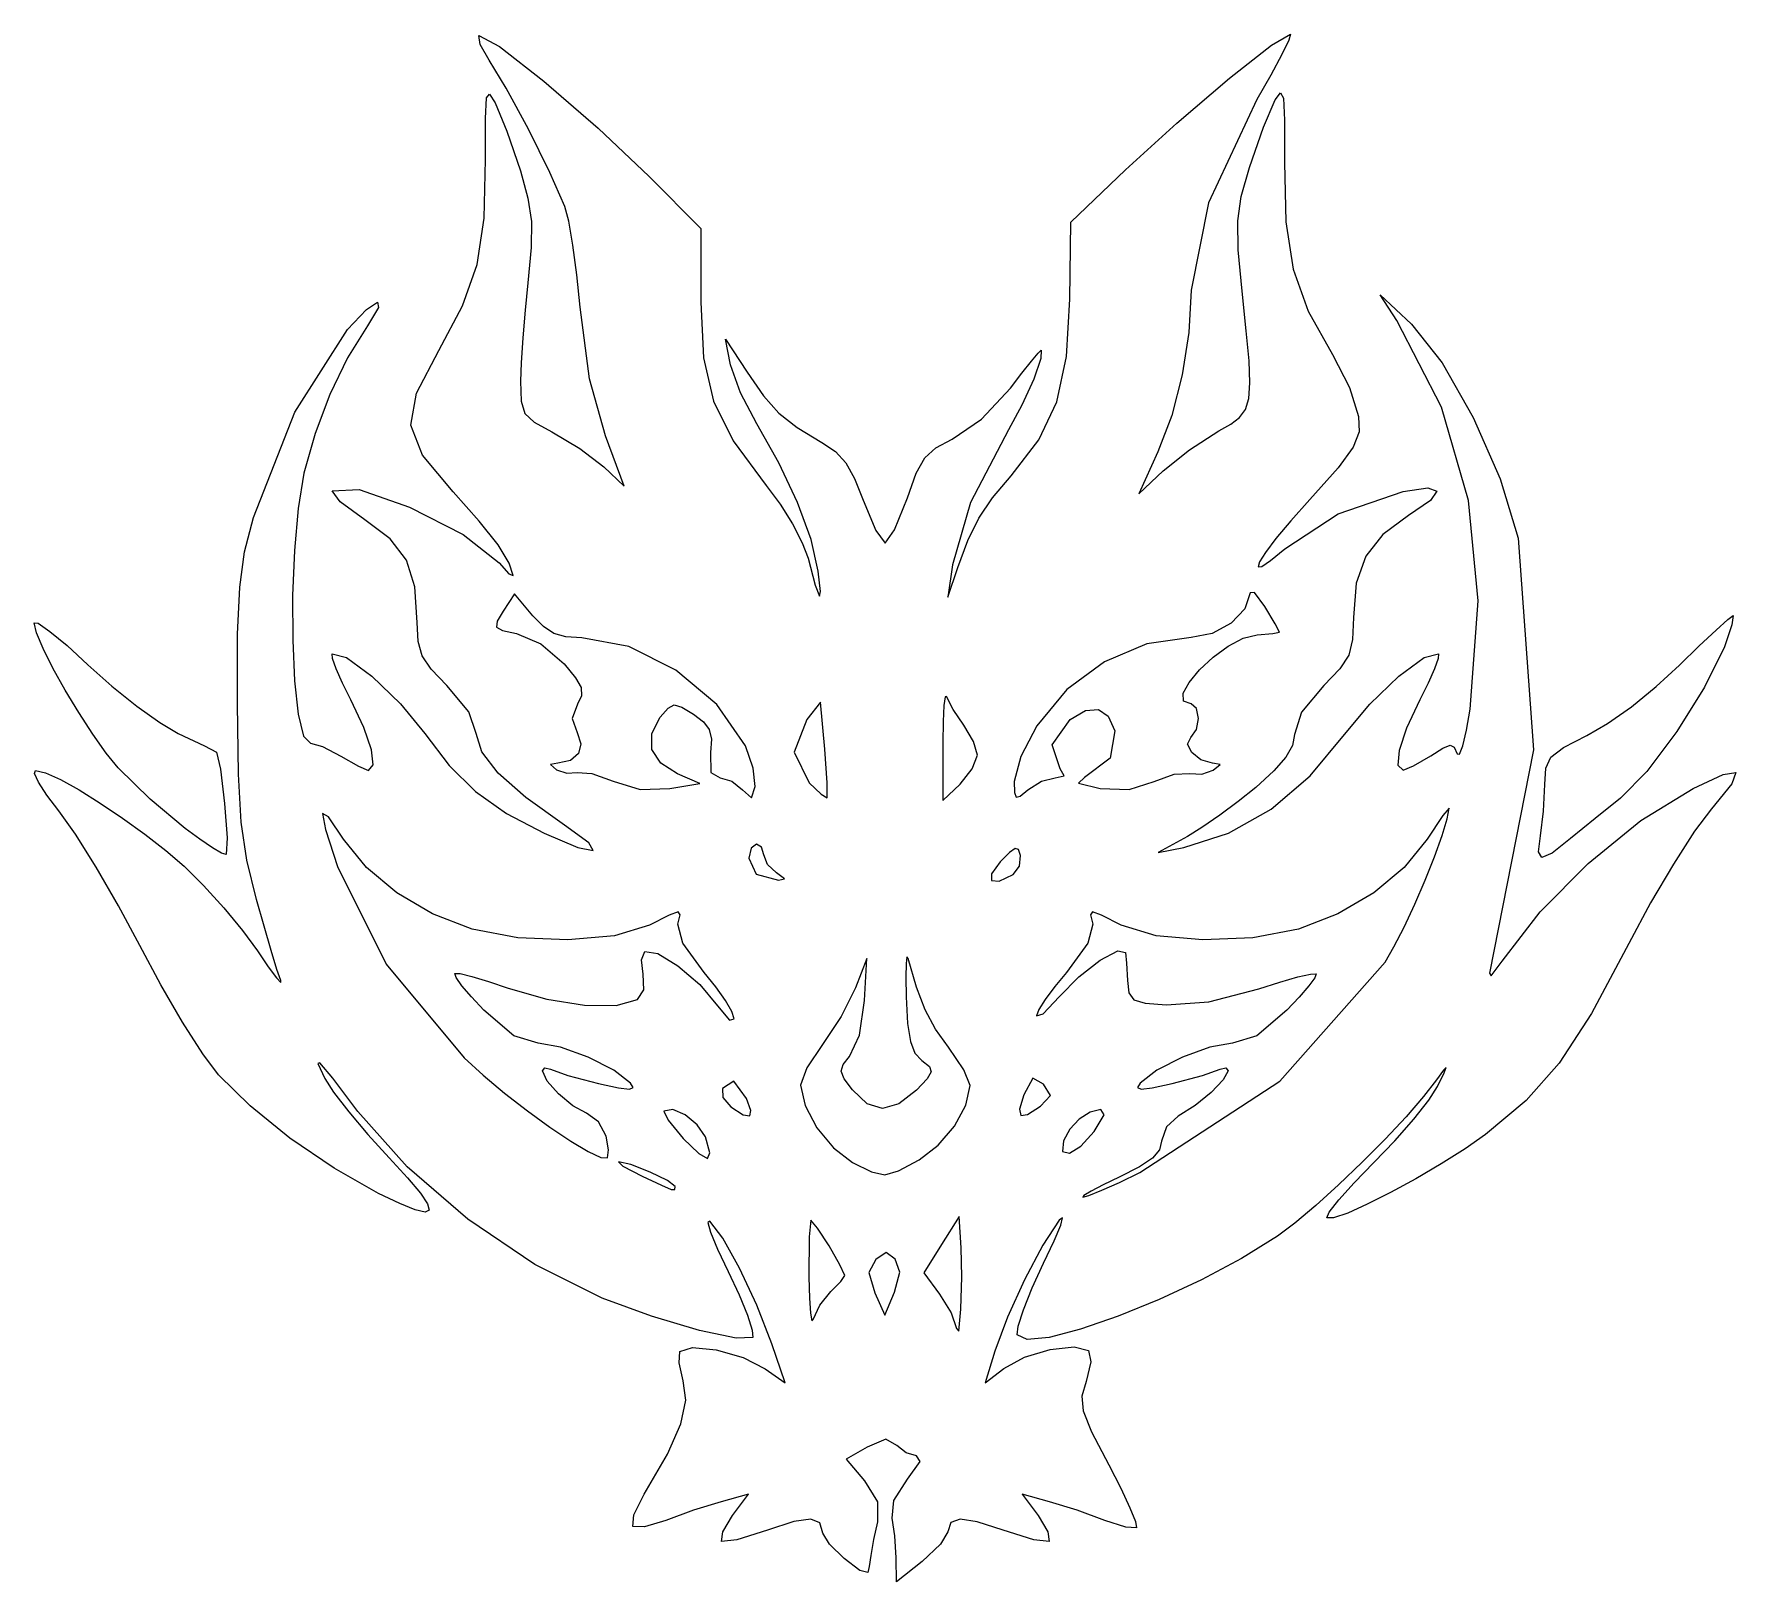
# Model space of a CAD drawing. Extents: x 0.3 to 58.9, y 0 to 53.3.
import ezdxf

# ---------------------------------------------------------------- set-up
doc = ezdxf.new("R2010")
doc.units = 0
doc.layers.get('0').update_dxf_attribs({"linetype": 'CONTINUOUS'})

msp = doc.modelspace()

# ---------------------------------------------------------------- linework, layer by layer
at = {"color": 0}
for p, q in [((15.627, 52.947), (15.5787, 53.2557)), ((15.5787, 53.2557), (16.2939, 52.8754)), ((15.9439, 52.4013), (15.627, 52.947)), ((16.2939, 52.8754), (17.8235, 51.6805)), ((41.45, 51.7881), (42.8971, 52.9276)), ((42.8971, 52.9276), (43.5515, 53.3065)), ((43.4922, 53.0973), (43.2537, 52.6023)), ((43.5515, 53.3065), (43.4922, 53.0973)), ((16.5255, 51.4435), (15.9439, 52.4013)), ((43.2537, 52.6023), (42.8763, 51.8943)), ((17.8235, 51.6805), (19.699, 50.0599)), ((39.6325, 50.2391), (41.45, 51.7881)), ((42.8763, 51.8943), (42.3954, 51.0494)), ((15.8089, 50.4017), (15.8474, 51.1059)), ((15.8474, 51.1059), (15.9522, 51.2382)), ((15.9522, 51.2382), (16.1465, 50.9351)), ((17.2889, 50.0257), (16.5255, 51.4435)), ((42.3954, 51.0494), (40.724, 47.4871)), ((42.6226, 50.1001), (43.028, 51.0399)), ((43.028, 51.0399), (43.2125, 51.2865)), ((43.2125, 51.2865), (43.313, 51.1006)), ((43.313, 51.1006), (43.3504, 50.3439)), ((16.1465, 50.9351), (16.5475, 49.9636)), ((15.813, 48.9892), (15.8089, 50.4017)), ((16.5475, 49.9636), (17.0146, 48.5909)), ((18.0303, 48.5373), (17.2889, 50.0257)), ((19.699, 50.0599), (21.4561, 48.3969)), ((37.87, 48.6269), (39.6325, 50.2391)), ((42.1432, 48.708), (42.6226, 50.1001)), ((43.3504, 50.3439), (43.3433, 48.8805)), ((15.762, 46.9593), (15.813, 48.9892)), ((41.8592, 47.709), (42.1432, 48.708)), ((43.3433, 48.8805), (43.3959, 46.8355)), ((17.0146, 48.5909), (17.2751, 47.6472)), ((18.5498, 47.3699), (18.0303, 48.5373)), ((21.4561, 48.3969), (23.2282, 46.6094)), ((35.9876, 46.8256), (37.87, 48.6269)), ((17.2751, 47.6472), (17.3964, 46.8464)), ((41.7354, 46.8658), (41.8592, 47.709)), ((15.5208, 45.3651), (15.762, 46.9593)), ((18.6821, 46.8616), (18.5498, 47.3699)), ((40.724, 47.4871), (40.1299, 44.486)), ((17.3964, 46.8464), (17.3895, 45.955)), ((18.824, 46.0361), (18.6821, 46.8616)), ((23.2282, 46.6094), (23.2365, 44.0683)), ((35.9544, 44.1773), (35.9876, 46.8256)), ((41.7491, 45.8777), (41.7354, 46.8658)), ((43.3959, 46.8355), (43.6492, 45.2067)), ((17.3895, 45.955), (17.2737, 44.7407)), ((18.9591, 45.0109), (18.824, 46.0361)), ((41.8867, 44.4429), (41.7491, 45.8777)), ((15.0247, 43.9374), (15.5208, 45.3651)), ((43.6492, 45.2067), (44.1646, 43.7624)), ((17.2737, 44.7407), (17.1759, 43.7942)), ((19.0693, 43.899), (18.9591, 45.0109)), ((11.7092, 43.8118), (12.0881, 44.0697)), ((12.0881, 44.0697), (12.1212, 43.8905)), ((23.2365, 44.0683), (23.3302, 42.1541)), ((35.8359, 42.1954), (35.9544, 44.1773)), ((40.1299, 44.486), (40.0484, 43.0265)), ((42.0317, 43.0844), (41.8867, 44.4429)), ((47.2186, 43.4344), (46.6492, 44.3234)), ((46.6492, 44.3234), (47.7284, 43.3063)), ((11.056, 43.1285), (11.7092, 43.8118)), ((12.1212, 43.8905), (11.7437, 43.258)), ((14.2048, 42.4021), (15.0247, 43.9374)), ((17.1759, 43.7942), (17.0946, 42.8378)), ((19.3973, 41.4295), (19.0693, 43.899)), ((44.1646, 43.7624), (44.9986, 42.2684)), ((48.7592, 40.4467), (47.2186, 43.4344)), ((9.23837, 40.2759), (11.056, 43.1285)), ((11.7437, 43.258), (11.056, 42.1488)), ((17.0946, 42.8378), (17.0408, 41.9848)), ((40.0484, 43.0265), (39.8212, 41.5604)), ((42.1252, 42.0522), (42.0317, 43.0844)), ((47.7284, 43.3063), (48.7839, 41.9834)), ((13.4304, 40.9317), (14.2048, 42.4021)), ((24.259, 41.9104), (24.084, 42.799)), ((24.084, 42.799), (24.8254, 41.6553)), ((34.6259, 42.0342), (34.8575, 42.3153)), ((34.8575, 42.3153), (34.9595, 42.4173)), ((34.9595, 42.4173), (34.9553, 42.1294)), ((44.9986, 42.2684), (45.5884, 41.1318)), ((11.056, 42.1488), (10.4455, 40.8919)), ((17.0408, 41.9848), (17.0202, 41.3438)), ((23.3302, 42.1541), (23.6678, 40.6576)), ((24.5952, 40.9469), (24.259, 41.9104)), ((24.8254, 41.6553), (25.3904, 40.845)), ((34.2966, 41.6183), (34.6259, 42.0342)), ((34.9553, 42.1294), (34.7031, 41.4182)), ((35.4983, 40.6396), (35.8359, 42.1954)), ((42.1569, 41.2944), (42.1252, 42.0522)), ((48.7839, 41.9834), (49.8546, 40.101)), ((17.0202, 41.3438), (17.0408, 40.6562)), ((19.9444, 39.4589), (19.3973, 41.4295)), ((32.902, 40.036), (33.9053, 41.1095)), ((33.9053, 41.1095), (34.2966, 41.6183)), ((34.7031, 41.4182), (34.2966, 40.5197)), ((39.8212, 41.5604), (39.4614, 40.163)), ((42.1199, 40.7529), (42.1569, 41.2944)), ((45.5884, 41.1318), (45.9024, 40.1355)), ((10.4455, 40.8919), (9.93704, 39.5496)), ((13.2333, 39.8321), (13.4304, 40.9317)), ((17.0408, 40.6562), (17.1662, 40.2332)), ((23.6678, 40.6576), (24.3513, 39.2878)), ((25.1575, 39.8776), (24.5952, 40.9469)), ((25.3904, 40.845), (25.9264, 40.2484)), ((34.2966, 40.5197), (33.8322, 39.6667)), ((34.8823, 39.3291), (35.4983, 40.6396)), ((42.0038, 40.3722), (42.1199, 40.7529)), ((7.81209, 36.6504), (9.23837, 40.2759)), ((17.1662, 40.2332), (17.4887, 39.9313)), ((17.4887, 39.9313), (18.0978, 39.6007)), ((25.9264, 40.2484), (26.5548, 39.7524)), ((31.8905, 39.3471), (32.902, 40.036)), ((39.4614, 40.163), (38.9848, 38.9075)), ((41.4955, 39.8695), (41.7985, 40.0967)), ((41.7985, 40.0967), (42.0038, 40.3722)), ((45.9024, 40.1355), (45.9161, 39.5979)), ((49.6919, 37.2332), (48.7592, 40.4467)), ((49.8546, 40.101), (50.7792, 37.9786)), ((9.93704, 39.5496), (9.55668, 38.1773)), ((13.6453, 38.8013), (13.2333, 39.8321)), ((18.0978, 39.6007), (19.0679, 39.0246)), ((20.5948, 37.7306), (19.9444, 39.4589)), ((25.9264, 38.5353), (25.1575, 39.8776)), ((26.5548, 39.7524), (27.3995, 39.2384)), ((31.3325, 39.0564), (31.8905, 39.3471)), ((33.8322, 39.6667), (32.5313, 37.1644)), ((33.9301, 38.0891), (34.8823, 39.3291)), ((40.0748, 38.9862), (41.0849, 39.6353)), ((41.0849, 39.6353), (41.4955, 39.8695)), ((45.9161, 39.5979), (45.7193, 39.0744)), ((14.694, 37.5377), (13.6453, 38.8013)), ((19.0679, 39.0246), (19.8851, 38.3949)), ((24.3513, 39.2878), (25.4882, 37.7529)), ((27.3995, 39.2384), (27.8708, 38.9199)), ((27.8708, 38.9199), (28.2305, 38.5314)), ((30.9549, 38.7078), (31.3325, 39.0564)), ((38.9848, 38.9075), (38.3247, 37.4646)), ((39.1654, 38.2545), (40.0748, 38.9862)), ((45.7193, 39.0744), (45.1926, 38.3646)), ((9.55668, 38.1773), (9.35411, 36.963)), ((19.8851, 38.3949), (20.5948, 37.7306)), ((26.5658, 37.1683), (25.9264, 38.5353)), ((28.2305, 38.5314), (28.5295, 37.998)), ((30.3513, 37.3338), (30.6586, 38.1758)), ((30.6586, 38.1758), (30.9549, 38.7078)), ((38.3247, 37.4646), (39.1654, 38.2545)), ((45.1926, 38.3646), (44.22, 37.2692)), ((10.5296, 37.5737), (11.457, 37.6135)), ((10.7997, 37.1863), (10.5296, 37.5737)), ((11.457, 37.6135), (13.1975, 37.0099)), ((15.5966, 36.5263), (14.694, 37.5377)), ((25.4882, 37.7529), (25.9623, 37.1119)), ((28.5295, 37.998), (28.823, 37.2428)), ((33.2851, 37.3271), (33.9301, 38.0891)), ((45.1954, 36.7743), (47.4391, 37.55)), ((47.4391, 37.55), (48.2836, 37.6742)), ((48.2836, 37.6742), (48.6008, 37.5599)), ((48.6008, 37.5599), (48.3828, 37.2332)), ((50.7792, 37.9786), (51.3994, 35.9406)), ((9.35411, 36.963), (9.22457, 35.5163)), ((11.6499, 36.5718), (10.7997, 37.1863)), ((13.1975, 37.0099), (15.0399, 36.0673)), ((25.9623, 37.1119), (26.3908, 36.4285)), ((27.0316, 35.887), (26.5658, 37.1683)), ((28.823, 37.2428), (29.2585, 36.1982)), ((29.9117, 36.2313), (30.3513, 37.3338)), ((32.5313, 37.1644), (31.9043, 35.0173)), ((32.8083, 36.6229), (33.2851, 37.3271)), ((44.22, 37.2692), (43.5652, 36.5347)), ((48.3828, 37.2332), (47.6264, 36.7164)), ((50.0186, 33.7743), (49.6919, 37.2332)), ((7.51032, 35.4623), (7.81209, 36.6504)), ((12.5277, 35.9184), (11.6499, 36.5718)), ((16.2443, 35.7064), (15.5966, 36.5263)), ((26.3908, 36.4285), (26.727, 35.7808)), ((32.4308, 35.8606), (32.8083, 36.6229)), ((43.5652, 36.5347), (43.0541, 35.9227)), ((43.3571, 35.5699), (45.1954, 36.7743)), ((47.6264, 36.7164), (46.7349, 36.0701)), ((13.0845, 35.1855), (12.5277, 35.9184)), ((15.0399, 36.0673), (16.2788, 35.0918)), ((26.727, 35.7808), (26.9269, 35.2461)), ((27.2796, 34.7982), (27.0316, 35.887)), ((29.2585, 36.1982), (29.5837, 35.7685)), ((29.5837, 35.7685), (29.9117, 36.2313)), ((32.0862, 34.925), (32.4308, 35.8606)), ((43.0541, 35.9227), (42.6918, 35.4471)), ((46.7349, 36.0701), (46.1451, 35.3162)), ((51.3994, 35.9406), (51.9299, 28.6494)), ((7.34081, 34.2511), (7.51032, 35.4623)), ((9.22457, 35.5163), (9.16259, 33.9617)), ((16.6329, 35.0821), (16.2443, 35.7064)), ((26.9269, 35.2461), (27.1777, 34.3228)), ((42.6918, 35.4471), (42.4864, 35.1193)), ((42.8706, 35.1675), (43.3571, 35.5699)), ((46.1451, 35.3162), (45.8198, 34.3862)), ((13.3766, 34.2594), (13.0845, 35.1855)), ((16.2788, 35.0918), (16.6205, 34.71)), ((16.6205, 34.71), (16.7638, 34.6535)), ((16.7638, 34.6535), (16.6329, 35.0821)), ((27.3513, 34.1023), (27.2796, 34.7982)), ((31.9043, 35.0173), (31.75, 33.9094)), ((31.75, 33.9094), (32.0862, 34.925)), ((42.4864, 35.1193), (42.4423, 34.9553)), ((42.4423, 34.9553), (42.569, 34.9677)), ((42.569, 34.9677), (42.8706, 35.1675)), ((7.26916, 32.6333), (7.34081, 34.2511)), ((13.4621, 33.0329), (13.3766, 34.2594)), ((16.8107, 34.0183), (16.418, 33.4188)), ((17.4446, 33.2659), (16.8107, 34.0183)), ((27.1777, 34.3228), (27.3182, 33.9424)), ((27.3182, 33.9424), (27.3513, 34.1023)), ((42.1651, 34.0527), (41.982, 33.5029)), ((42.3139, 34.0665), (42.1651, 34.0527)), ((42.6724, 33.5855), (42.3139, 34.0665)), ((45.8198, 34.3862), (45.7207, 33.2107)), ((9.16259, 33.9617), (9.16672, 32.4211)), ((41.982, 33.5029), (41.5078, 33.0068)), ((43.0308, 32.982), (42.6724, 33.5855)), ((49.7445, 30.0509), (50.0186, 33.7743)), ((0.33624, 32.676), (0.25356, 33.0261)), ((0.25356, 33.0261), (0.39963, 33.0081)), ((0.39963, 33.0081), (0.79926, 32.7284)), ((13.4938, 32.3784), (13.4621, 33.0329)), ((16.2112, 33.0757), (16.1919, 32.8772)), ((16.1919, 32.8772), (16.4028, 32.7601)), ((16.418, 33.4188), (16.2112, 33.0757)), ((17.8056, 32.891), (17.4446, 33.2659)), ((18.1612, 32.6595), (17.8056, 32.891)), ((41.5078, 33.0068), (40.8534, 32.6499)), ((43.1793, 32.6967), (43.0308, 32.982)), ((45.7207, 33.2107), (45.6928, 32.4459)), ((58.2207, 32.7711), (58.6299, 33.1391)), ((58.7678, 32.9572), (58.5061, 32.1937)), ((58.6299, 33.1391), (58.8119, 33.2741)), ((58.8119, 33.2741), (58.7678, 32.9572)), ((0.565, 32.1331), (0.33624, 32.676)), ((0.79926, 32.7284), (1.39044, 32.2351)), ((7.26362, 30.2259), (7.26916, 32.6333)), ((9.16672, 32.4211), (9.23424, 31.0183)), ((13.6329, 31.885), (13.4938, 32.3784)), ((16.4028, 32.7601), (16.8824, 32.6567)), ((16.8824, 32.6567), (17.7202, 32.3026)), ((17.7202, 32.3026), (18.5208, 31.6081)), ((18.5815, 32.5424), (18.1612, 32.6595)), ((19.1354, 32.5093), (18.5815, 32.5424)), ((20.756, 32.2048), (19.1354, 32.5093)), ((38.6045, 32.2943), (37.145, 31.6784)), ((40.1256, 32.5121), (38.6045, 32.2943)), ((40.8534, 32.6499), (40.1256, 32.5121)), ((41.4045, 32.2213), (41.9283, 32.4983)), ((41.9283, 32.4983), (42.4021, 32.6113)), ((42.4021, 32.6113), (42.9507, 32.6485)), ((42.9507, 32.6485), (43.1793, 32.6967)), ((45.6928, 32.4459), (45.562, 31.9098)), ((57.6432, 32.2254), (58.2207, 32.7711)), ((0.90675, 31.4579), (0.565, 32.1331)), ((1.39044, 32.2351), (2.11253, 31.5736)), ((10.5406, 31.7872), (10.531, 31.9512)), ((10.531, 31.9512), (11.0257, 31.8327)), ((10.666, 31.4331), (10.5406, 31.7872)), ((11.0257, 31.8327), (11.898, 31.1836)), ((13.9402, 31.4248), (13.6329, 31.885)), ((22.3752, 31.3903), (20.756, 32.2048)), ((37.145, 31.6784), (35.8454, 30.7206)), ((40.4178, 31.4041), (40.8852, 31.8396)), ((40.8852, 31.8396), (41.4045, 32.2213)), ((45.562, 31.9098), (45.2561, 31.4386)), ((47.2846, 31.185), (48.157, 31.8327)), ((48.157, 31.8327), (48.6516, 31.9512)), ((48.6406, 31.7872), (48.5151, 31.4331)), ((48.6516, 31.9512), (48.6406, 31.7872)), ((56.9584, 31.5598), (57.6432, 32.2254)), ((58.5061, 32.1937), (57.8252, 30.8074)), ((1.32705, 30.7027), (0.90675, 31.4579)), ((2.11253, 31.5736), (2.93109, 30.8419)), ((10.8824, 30.9411), (10.666, 31.4331)), ((11.898, 31.1836), (12.8833, 30.2328)), ((14.4777, 30.8612), (13.9402, 31.4248)), ((18.5208, 31.6081), (18.915, 31.1299)), ((18.915, 31.1299), (19.1065, 30.7895)), ((23.7822, 30.2038), (22.3752, 31.3903)), ((40.0583, 30.97), (40.4178, 31.4041)), ((45.2561, 31.4386), (44.7036, 30.8612)), ((46.2855, 30.2245), (47.2846, 31.185)), ((48.5151, 31.4331), (48.2988, 30.9411)), ((56.1552, 30.8226), (56.9584, 31.5598)), ((1.79558, 29.9268), (1.32705, 30.7027)), ((2.93109, 30.8419), (3.79099, 30.1529)), ((9.23424, 31.0183), (9.36103, 29.8786)), ((11.1704, 30.3637), (10.8824, 30.9411)), ((15.237, 29.9531), (14.4777, 30.8612)), ((19.1216, 30.5111), (18.9866, 30.219)), ((19.1065, 30.7895), (19.1216, 30.5111)), ((35.8454, 30.7206), (34.8065, 29.4762)), ((39.8558, 30.5938), (40.0583, 30.97)), ((39.8625, 30.3279), (39.8558, 30.5938)), ((44.7036, 30.8612), (43.9346, 29.9434)), ((48.2988, 30.9411), (48.0124, 30.3637)), ((55.3007, 30.1322), (56.1552, 30.8226)), ((57.8252, 30.8074), (56.8635, 29.2723)), ((2.2779, 29.1855), (1.79558, 29.9268)), ((3.79099, 30.1529), (4.58886, 29.5851)), ((7.29671, 27.8088), (7.26362, 30.2259)), ((11.6182, 29.4115), (11.1704, 30.3637)), ((12.8833, 30.2328), (13.7197, 29.2048)), ((15.4947, 29.2075), (15.237, 29.9531)), ((18.9866, 30.219), (18.802, 29.7229)), ((21.835, 29.7698), (22.1038, 30.0784)), ((22.1038, 30.0784), (22.3187, 30.1928)), ((22.3187, 30.1928), (22.5764, 30.1212)), ((22.5764, 30.1212), (22.9788, 29.8731)), ((24.7702, 28.7831), (23.7822, 30.2038)), ((27.3554, 30.2893), (26.8911, 29.6857)), ((27.5029, 28.6728), (27.3554, 30.2893)), ((31.6122, 30.168), (31.5832, 29.6223)), ((31.6522, 30.4726), (31.6122, 30.168)), ((31.7004, 30.4794), (31.6522, 30.4726)), ((31.9264, 30.033), (31.7004, 30.4794)), ((32.2957, 29.4928), (31.9264, 30.033)), ((35.9572, 29.6857), (36.4917, 29.9999)), ((36.4917, 29.9999), (36.9341, 30.0398)), ((36.9341, 30.0398), (37.2731, 29.807)), ((40.1327, 30.2259), (39.8625, 30.3279)), ((40.32, 30.0757), (40.1327, 30.2259)), ((40.3793, 29.7298), (40.32, 30.0757)), ((43.9346, 29.9434), (43.688, 29.1772)), ((45.4173, 29.1689), (46.2855, 30.2245)), ((48.0124, 30.3637), (47.5534, 29.3949)), ((49.6175, 29.3191), (49.7445, 30.0509)), ((54.4795, 29.5493), (55.3007, 30.1322)), ((4.58886, 29.5851), (5.22277, 29.2144)), ((9.36103, 29.8786), (9.5443, 29.1221)), ((11.8814, 28.6425), (11.6182, 29.4115)), ((18.802, 29.7229), (18.9701, 29.242)), ((21.5387, 29.2062), (21.835, 29.7698)), ((22.9788, 29.8731), (23.3261, 29.6099)), ((23.3261, 29.6099), (23.5231, 29.3426)), ((23.5231, 29.3426), (23.5948, 29.0105)), ((26.8911, 29.6857), (26.4473, 28.5667)), ((31.5832, 29.6223), (31.5736, 28.8837)), ((32.6278, 28.9388), (32.2957, 29.4928)), ((34.8065, 29.4762), (34.2622, 28.4193)), ((35.337, 28.8148), (35.9572, 29.6857)), ((37.2731, 29.807), (37.495, 29.3054)), ((40.1204, 29.0752), (40.3119, 29.344)), ((40.3119, 29.344), (40.3793, 29.7298)), ((47.5534, 29.3949), (47.2955, 28.6274)), ((53.7711, 29.1386), (54.4795, 29.5493)), ((2.7423, 28.535), (2.2779, 29.1855)), ((5.22277, 29.2144), (6.12814, 28.7803)), ((6.12814, 28.7803), (6.54569, 28.5709)), ((9.5443, 29.1221), (9.7827, 28.8741)), ((9.7827, 28.8741), (10.192, 28.7624)), ((10.192, 28.7624), (10.8245, 28.4289)), ((13.7197, 29.2048), (14.5576, 28.1106)), ((15.6834, 28.575), (15.4947, 29.2075)), ((18.9701, 29.242), (19.1024, 28.852)), ((19.1024, 28.852), (19.0169, 28.5171)), ((21.5484, 28.6632), (21.5387, 29.2062)), ((23.5948, 29.0105), (23.5713, 28.553)), ((25.0348, 28.0155), (24.7702, 28.7831)), ((31.5736, 28.8837), (31.5722, 26.9062)), ((32.7656, 28.4579), (32.6278, 28.9388)), ((35.6112, 27.9907), (35.337, 28.8148)), ((37.495, 29.3054), (37.3394, 28.3545)), ((40.0057, 28.8451), (40.1204, 29.0752)), ((40.1493, 28.5516), (40.0057, 28.8451)), ((43.6203, 28.7941), (43.3973, 28.3917)), ((43.688, 29.1772), (43.6203, 28.7941)), ((44.2323, 27.7482), (45.4173, 29.1689)), ((48.8047, 28.7073), (49.0527, 28.8024)), ((49.0527, 28.8024), (49.1945, 28.7362)), ((49.3794, 28.4992), (49.4923, 28.7845)), ((49.4923, 28.7845), (49.6175, 29.3191)), ((52.9594, 28.7225), (53.7711, 29.1386)), ((56.8635, 29.2723), (55.8299, 27.8942)), ((3.15571, 28.0307), (2.7423, 28.535)), ((6.54569, 28.5709), (6.68073, 27.9852)), ((10.8245, 28.4289), (11.4308, 28.0844)), ((11.9407, 28.1285), (11.8814, 28.6425)), ((16.254, 27.8391), (15.6834, 28.575)), ((18.3003, 28.1892), (18.0468, 28.1451)), ((18.7399, 28.2815), (18.3003, 28.1892)), ((19.0169, 28.5171), (18.7399, 28.2815)), ((21.8502, 28.185), (21.5484, 28.6632)), ((22.4331, 27.8143), (21.8502, 28.185)), ((23.5713, 28.553), (23.5768, 27.8639)), ((26.4473, 28.5667), (26.9668, 27.5125)), ((27.5869, 27.5125), (27.5029, 28.6728)), ((32.5892, 27.9907), (32.7656, 28.4579)), ((34.2622, 28.4193), (34.0362, 27.5608)), ((37.3394, 28.3545), (36.4575, 27.6917)), ((40.4618, 28.2994), (40.1493, 28.5516)), ((40.8615, 28.1892), (40.4618, 28.2994)), ((41.1357, 28.1451), (40.8615, 28.1892)), ((43.3973, 28.3917), (42.9853, 27.926)), ((47.2955, 28.6274), (47.2504, 28.1216)), ((47.7919, 28.0899), (48.3856, 28.4441)), ((48.3856, 28.4441), (48.8047, 28.7073)), ((49.1945, 28.7362), (49.2979, 28.5116)), ((49.2979, 28.5116), (49.3794, 28.4992)), ((51.9299, 28.6494), (50.4155, 20.9544)), ((52.3543, 28.0197), (52.5268, 28.3945)), ((52.5268, 28.3945), (52.9594, 28.7225)), ((0.26734, 27.8309), (0.30868, 27.9397)), ((0.40514, 27.5305), (0.26734, 27.8309)), ((0.30868, 27.9397), (0.64906, 27.8557)), ((0.64906, 27.8557), (1.16307, 27.62)), ((1.16307, 27.62), (1.80661, 27.2631)), ((4.25951, 26.9489), (3.15571, 28.0307)), ((6.68073, 27.9852), (6.8199, 26.7946)), ((7.39041, 26.1497), (7.29671, 27.8088)), ((11.4308, 28.0844), (11.7781, 27.9397)), ((11.7781, 27.9397), (11.9407, 28.1285)), ((14.5576, 28.1106), (15.4726, 27.2162)), ((17.2048, 26.9985), (16.254, 27.8391)), ((18.0468, 28.1451), (18.2645, 27.959)), ((18.2645, 27.959), (18.6173, 27.8391)), ((18.6173, 27.8391), (18.9659, 27.8639)), ((18.9659, 27.8639), (19.4717, 27.8322)), ((19.4717, 27.8322), (20.2117, 27.5676)), ((20.2117, 27.5676), (21.146, 27.2783)), ((23.202, 27.4919), (22.4331, 27.8143)), ((23.5768, 27.8639), (23.8966, 27.6862)), ((23.8966, 27.6862), (24.2989, 27.5621)), ((25.0996, 27.3802), (25.0348, 28.0155)), ((32.1689, 27.4671), (32.5892, 27.9907)), ((34.9677, 27.5635), (35.4404, 27.6862)), ((35.4404, 27.6862), (35.7533, 27.7496)), ((35.7533, 27.7496), (35.6112, 27.9907)), ((36.4575, 27.6917), (36.2479, 27.5029)), ((38.8511, 27.5539), (39.5414, 27.806)), ((39.5414, 27.806), (40.0816, 27.8322)), ((40.0816, 27.8322), (40.4978, 27.8088)), ((40.4978, 27.8088), (40.8947, 27.9411)), ((40.8947, 27.9411), (41.1357, 28.1451)), ((42.9853, 27.926), (42.3541, 27.3541)), ((42.8886, 26.6072), (44.2323, 27.7482)), ((47.2504, 28.1216), (47.4349, 27.9411)), ((47.4349, 27.9411), (47.7919, 28.0899)), ((52.324, 27.456), (52.3543, 28.0197)), ((55.8299, 27.8942), (54.9314, 26.9765)), ((57.4269, 27.3169), (58.4687, 27.8005)), ((58.4687, 27.8005), (58.9058, 27.8639)), ((58.9058, 27.8639), (58.7608, 27.4781)), ((0.69453, 27.0853), (0.40514, 27.5305)), ((1.1107, 26.5424), (0.69453, 27.0853)), ((1.80661, 27.2631), (2.53421, 26.8125)), ((15.4726, 27.2162), (16.5406, 26.4583)), ((18.536, 26.056), (17.2048, 26.9985)), ((21.146, 27.2783), (22.1589, 27.3155)), ((22.1589, 27.3155), (23.202, 27.4919)), ((24.2989, 27.5621), (24.671, 27.2631)), ((24.671, 27.2631), (24.9769, 26.9903)), ((24.9769, 26.9903), (25.0996, 27.3802)), ((26.9668, 27.5125), (27.3747, 27.117)), ((27.3747, 27.117), (27.5842, 26.9903)), ((27.5842, 26.9903), (27.5869, 27.5125)), ((31.5722, 26.9062), (32.1689, 27.4671)), ((34.0362, 27.5608), (34.0458, 27.1735)), ((34.0458, 27.1735), (34.1023, 27.0109)), ((34.1023, 27.0109), (34.2415, 27.0495)), ((34.2415, 27.0495), (34.5006, 27.2659)), ((34.5006, 27.2659), (34.9677, 27.5635)), ((36.2479, 27.5029), (36.9976, 27.3196)), ((36.9976, 27.3196), (37.9938, 27.2769)), ((37.9938, 27.2769), (38.8511, 27.5539)), ((42.3541, 27.3541), (41.7558, 26.8704)), ((52.2774, 26.5341), (52.324, 27.456)), ((55.6299, 26.2062), (57.4269, 27.3169)), ((58.7608, 27.4781), (58.0623, 26.6154)), ((1.68121, 25.7445), (1.1107, 26.5424)), ((2.53421, 26.8125), (3.30454, 26.2957)), ((5.46118, 25.9333), (4.25951, 26.9489)), ((6.8199, 26.7946), (6.90397, 25.6109)), ((10.4014, 26.3329), (10.2003, 26.4528)), ((10.2003, 26.4528), (10.3036, 25.8961)), ((16.5406, 26.4583), (17.8387, 25.7735)), ((41.7558, 26.8704), (41.1138, 26.3908)), ((41.4225, 25.7776), (42.8886, 26.6072)), ((49.0224, 26.6375), (48.799, 26.3798)), ((48.956, 26.2682), (49.0224, 26.6375)), ((52.1656, 25.6853), (52.2774, 26.5341)), ((54.9314, 26.9765), (54.0551, 26.2861)), ((58.0623, 26.6154), (57.4795, 25.8396)), ((3.30454, 26.2957), (4.07211, 25.7418)), ((5.96554, 25.5654), (5.46118, 25.9333)), ((7.58472, 24.8447), (7.39041, 26.1497)), ((10.3036, 25.8961), (10.706, 24.6242)), ((10.9182, 25.5736), (10.4014, 26.3329)), ((19.3766, 25.4427), (18.536, 26.056)), ((40.5035, 25.9705), (40.0043, 25.6632)), ((41.1138, 26.3908), (40.5035, 25.9705)), ((48.799, 26.3798), (48.2632, 25.5736)), ((48.7796, 25.6894), (48.956, 26.2682)), ((54.0551, 26.2861), (53.2088, 25.5902)), ((53.8095, 24.7317), (55.6299, 26.2062)), ((57.4795, 25.8396), (56.7489, 24.7069)), ((2.39779, 24.6035), (1.68121, 25.7445)), ((4.07211, 25.7418), (4.79143, 25.1809)), ((6.40098, 25.2746), (5.96554, 25.5654)), ((6.71932, 25.0913), (6.40098, 25.2746)), ((6.90397, 25.6109), (6.87779, 25.0445)), ((11.7092, 24.5952), (10.9182, 25.5736)), ((17.8387, 25.7735), (18.9949, 25.287)), ((18.9949, 25.287), (19.5185, 25.1809)), ((19.5185, 25.1809), (19.3766, 25.4427)), ((24.9659, 25.2581), (24.8915, 24.9136)), ((25.1465, 25.4), (24.9659, 25.2581)), ((25.3242, 25.2925), (25.1465, 25.4)), ((25.4, 25.0307), (25.3242, 25.2925)), ((34.0679, 25.2484), (33.868, 25.1106)), ((34.1822, 25.2098), (34.0679, 25.2484)), ((40.0043, 25.6632), (38.989, 25.1065)), ((38.989, 25.1065), (39.8776, 25.2843)), ((39.8776, 25.2843), (41.4225, 25.7776)), ((48.2632, 25.5736), (47.4708, 24.5952)), ((48.5165, 24.9645), (48.7796, 25.6894)), ((52.0968, 25.134), (52.1656, 25.6853)), ((53.2088, 25.5902), (52.5709, 25.0913)), ((4.79143, 25.1809), (5.42258, 24.6379)), ((5.42258, 24.6379), (6.0923, 23.9751)), ((6.87779, 25.0445), (6.71932, 25.0913)), ((7.91958, 23.4942), (7.58472, 24.8447)), ((24.8915, 24.9136), (25.1395, 24.3596)), ((25.5295, 24.6958), (25.4, 25.0307)), ((25.8451, 24.4037), (25.5295, 24.6958)), ((33.547, 24.7868), (33.2493, 24.3761)), ((33.868, 25.1106), (33.547, 24.7868)), ((33.9976, 24.3541), (34.2126, 24.6366)), ((34.2511, 25.0073), (34.1822, 25.2098)), ((34.2126, 24.6366), (34.2511, 25.0073)), ((48.1926, 24.157), (48.5165, 24.9645)), ((52.2168, 24.937), (52.0968, 25.134)), ((52.1533, 23.0601), (53.8095, 24.7317)), ((52.5709, 25.0913), (52.2168, 24.937)), ((56.7489, 24.7069), (55.9636, 23.3702)), ((3.16673, 23.2723), (2.39779, 24.6035)), ((10.706, 24.6242), (12.3927, 21.2659)), ((12.7551, 23.7229), (11.7092, 24.5952)), ((25.1395, 24.3596), (25.9085, 24.157)), ((26.1138, 24.2025), (25.8451, 24.4037)), ((25.9085, 24.157), (26.1138, 24.2025)), ((33.2493, 24.3761), (33.2507, 24.1419)), ((33.2507, 24.1419), (33.5125, 24.1226)), ((33.5125, 24.1226), (33.9976, 24.3541)), ((47.4708, 24.5952), (46.4249, 23.7229)), ((47.8345, 23.3274), (48.1926, 24.157)), ((6.0923, 23.9751), (6.79372, 23.2034)), ((8.18141, 22.5681), (7.91958, 23.4942)), ((13.9899, 22.9995), (12.7551, 23.7229)), ((46.4249, 23.7229), (45.1901, 22.9995)), ((3.8971, 21.9025), (3.16673, 23.2723)), ((6.79372, 23.2034), (7.44142, 22.4193)), ((15.35, 22.4703), (13.9899, 22.9995)), ((22.1423, 22.9512), (21.4629, 22.6053)), ((22.4551, 23.0697), (22.1423, 22.9512)), ((22.4359, 22.6439), (22.5158, 22.9664)), ((22.5158, 22.9664), (22.4551, 23.0697)), ((36.7249, 23.0697), (36.6656, 22.9664)), ((36.6656, 22.9664), (36.7467, 22.6439)), ((37.0388, 22.9512), (36.7249, 23.0697)), ((37.7197, 22.6053), (37.0388, 22.9512)), ((45.1901, 22.9995), (43.8326, 22.4703)), ((47.468, 22.5406), (47.8345, 23.3274)), ((50.8441, 21.3596), (52.1533, 23.0601)), ((55.9636, 23.3702), (55.2192, 21.9797)), ((7.44142, 22.4193), (7.95267, 21.7165)), ((8.4267, 21.7317), (8.18141, 22.5681)), ((16.9209, 22.1699), (15.35, 22.4703)), ((21.4629, 22.6053), (20.253, 22.2429)), ((22.6109, 21.9866), (22.4359, 22.6439)), ((36.7467, 22.6439), (36.5689, 21.9866)), ((38.9283, 22.2429), (37.7197, 22.6053)), ((43.8326, 22.4703), (42.2589, 22.1699)), ((47.1181, 21.8557), (47.468, 22.5406)), ((4.62058, 20.5493), (3.8971, 21.9025)), ((7.95267, 21.7165), (8.3275, 21.1653)), ((8.62651, 21.0798), (8.4267, 21.7317)), ((18.6476, 22.0955), (16.9209, 22.1699)), ((20.253, 22.2429), (18.6476, 22.0955)), ((23.3481, 20.9779), (22.6109, 21.9866)), ((36.5689, 21.9866), (35.833, 20.9779)), ((36.9962, 21.3968), (37.5998, 21.7193)), ((37.5998, 21.7193), (37.87, 21.66)), ((40.5335, 22.0955), (38.9283, 22.2429)), ((42.2589, 22.1699), (40.5335, 22.0955)), ((46.8133, 21.3362), (47.1181, 21.8557)), ((55.2192, 21.9797), (53.9228, 19.5599)), ((8.3275, 21.1653), (8.60446, 20.7905)), ((12.3927, 21.2659), (15.0757, 18.0344)), ((21.1928, 21.4106), (21.3045, 21.6972)), ((21.2424, 20.9117), (21.1928, 21.4106)), ((21.3045, 21.6972), (21.751, 21.6311)), ((21.751, 21.6311), (22.4441, 21.2025)), ((22.4441, 21.2025), (23.1938, 20.5562)), ((28.9581, 21.4629), (28.5681, 20.4473)), ((28.8727, 20.0063), (28.9581, 21.4629)), ((30.3072, 21.2824), (30.2975, 20.8084)), ((30.3361, 21.5167), (30.3072, 21.2824)), ((30.383, 21.4629), (30.3361, 21.5167)), ((30.6669, 20.4666), (30.383, 21.4629)), ((36.2574, 20.8263), (36.9962, 21.3968)), ((37.87, 21.66), (37.8975, 21.2976)), ((37.8975, 21.2976), (37.9331, 20.7009)), ((43.192, 17.2324), (46.8133, 21.3362)), ((50.4733, 20.8635), (50.8441, 21.3596)), ((5.37298, 19.2595), (4.62058, 20.5493)), ((8.60446, 20.7905), (8.75605, 20.6251)), ((8.75605, 20.7009), (8.62651, 21.0798)), ((8.75605, 20.6251), (8.75605, 20.7009)), ((14.7987, 20.8015), (14.7574, 20.9379)), ((14.7574, 20.9379), (14.9393, 20.9365)), ((14.9999, 20.519), (14.7987, 20.8015)), ((14.9393, 20.9365), (15.3458, 20.8401)), ((15.3458, 20.8401), (15.9177, 20.6678)), ((15.9177, 20.6678), (16.5943, 20.4349)), ((21.2728, 20.3743), (21.2424, 20.9117)), ((23.1938, 20.5562), (23.807, 19.8313)), ((23.7505, 20.4818), (23.3481, 20.9779)), ((30.2975, 20.8084), (30.31, 20.1345)), ((35.833, 20.9779), (35.4309, 20.49)), ((35.5822, 20.14), (36.2574, 20.8263)), ((37.9331, 20.7009), (37.9829, 20.2723)), ((42.4614, 20.4115), (43.192, 20.6458)), ((43.192, 20.6458), (43.8079, 20.8208)), ((43.8079, 20.8208), (44.2433, 20.9214)), ((44.3893, 20.7946), (44.184, 20.5163)), ((44.2433, 20.9214), (44.4348, 20.9269)), ((44.4348, 20.9269), (44.3893, 20.7946)), ((50.4155, 20.9544), (50.4733, 20.8635)), ((15.3293, 20.1318), (14.9999, 20.519)), ((15.7538, 19.6798), (15.3293, 20.1318)), ((16.5943, 20.4349), (17.9241, 20.0518)), ((17.9241, 20.0518), (19.2223, 19.8479)), ((20.3206, 19.841), (21.0523, 20.0422)), ((21.0523, 20.0422), (21.2728, 20.3743)), ((24.0798, 20.0146), (23.7505, 20.4818)), ((24.3017, 19.6301), (24.0798, 20.0146)), ((28.5681, 20.4473), (28.0693, 19.4538)), ((28.6963, 18.813), (28.8727, 20.0063)), ((30.31, 20.1345), (30.3596, 19.214)), ((30.9645, 19.6839), (30.6669, 20.4666)), ((35.1014, 20.0463), (34.8795, 19.6949)), ((35.0284, 19.5557), (35.5822, 20.14)), ((35.4309, 20.49), (35.1014, 20.0463)), ((37.9829, 20.2723), (38.1512, 20.0353)), ((38.1512, 20.0353), (38.548, 19.9223)), ((39.2864, 19.863), (40.7349, 19.9595)), ((40.7349, 19.9595), (42.4614, 20.4115)), ((43.8535, 20.1304), (43.4287, 19.6798)), ((44.184, 20.5163), (43.8535, 20.1304)), ((16.7886, 18.795), (15.7538, 19.6798)), ((19.2223, 19.8479), (20.3206, 19.841)), ((23.807, 19.8313), (24.2218, 19.3298)), ((24.2218, 19.3298), (24.3844, 19.378)), ((24.3844, 19.378), (24.3017, 19.6301)), ((28.0693, 19.4538), (27.423, 18.4933)), ((31.3173, 19.0238), (30.9645, 19.6839)), ((34.8795, 19.6949), (34.7982, 19.4841)), ((34.7982, 19.4841), (35.0284, 19.5557)), ((38.548, 19.9223), (39.2864, 19.863)), ((43.4287, 19.6798), (42.3912, 18.795)), ((53.9228, 19.5599), (52.8147, 17.8511)), ((6.06612, 18.1777), (5.37298, 19.2595)), ((17.6251, 18.5415), (16.7886, 18.795)), ((28.36, 18.0771), (28.6963, 18.813)), ((30.3596, 19.214), (30.4533, 18.5966)), ((31.7638, 18.3968), (31.3173, 19.0238)), ((42.3912, 18.795), (41.5562, 18.5415)), ((18.4023, 18.4037), (17.6251, 18.5415)), ((19.3518, 18.0592), (18.4023, 18.4037)), ((27.423, 18.4933), (26.8911, 17.6954)), ((30.4533, 18.5966), (30.6104, 18.2011)), ((30.6104, 18.2011), (30.8515, 17.9462)), ((32.2916, 17.6237), (31.7638, 18.3968)), ((40.779, 18.4037), (39.8279, 18.0592)), ((41.5562, 18.5415), (40.779, 18.4037)), ((6.61046, 17.4515), (6.06612, 18.1777)), ((10.1051, 17.8594), (10.0321, 17.8387)), ((10.0321, 17.8387), (10.2719, 17.322)), ((10.5461, 17.3288), (10.1051, 17.8594)), ((15.0757, 18.0344), (15.7262, 17.4363)), ((17.7794, 17.5893), (17.8594, 17.6954)), ((17.8594, 17.6954), (18.0551, 17.6403)), ((18.0551, 17.6403), (18.6531, 17.4267)), ((20.2351, 17.6113), (19.3518, 18.0592)), ((20.8111, 17.1649), (20.2351, 17.6113)), ((26.8911, 17.6954), (26.6706, 17.0918)), ((28.072, 17.5755), (28.1354, 17.8001)), ((28.1354, 17.8001), (28.36, 18.0771)), ((30.8515, 17.9462), (31.1078, 17.734)), ((31.1078, 17.734), (31.174, 17.5507)), ((32.5121, 17.0849), (32.2916, 17.6237)), ((38.9449, 17.6113), (38.3702, 17.1649)), ((39.8279, 18.0592), (38.9449, 17.6113)), ((40.5268, 17.4267), (41.1275, 17.6403)), ((41.1275, 17.6403), (41.3205, 17.6954)), ((41.3205, 17.6954), (41.4016, 17.5852)), ((48.8308, 17.6155), (48.5895, 17.2723)), ((48.9162, 17.7037), (48.8308, 17.6155)), ((48.8446, 17.5204), (48.9162, 17.7037)), ((52.8147, 17.8511), (51.671, 16.5599)), ((7.69909, 16.378), (6.61046, 17.4515)), ((10.2719, 17.322), (10.5778, 16.8479)), ((11.4143, 16.1878), (10.5461, 17.3288)), ((15.7262, 17.4363), (16.4703, 16.8148)), ((17.9366, 17.2351), (17.7794, 17.5893)), ((18.3279, 16.7928), (17.9366, 17.2351)), ((18.6531, 17.4267), (19.7101, 17.1497)), ((19.7101, 17.1497), (20.3963, 17.0009)), ((20.8966, 17.0077), (20.8111, 17.1649)), ((24.3733, 17.2351), (23.9793, 16.9788)), ((24.8047, 16.6343), (24.3733, 17.2351)), ((26.6706, 17.0918), (26.8263, 16.3917)), ((28.1781, 17.315), (28.072, 17.5755)), ((28.462, 16.9306), (28.1781, 17.315)), ((31.0307, 17.3095), (30.6641, 16.9251)), ((31.174, 17.5507), (31.0307, 17.3095)), ((32.366, 16.4083), (32.5121, 17.0849)), ((34.67, 17.3385), (34.3669, 16.7624)), ((35.0435, 17.1276), (34.67, 17.3385)), ((35.2887, 16.7376), (35.0435, 17.1276)), ((38.3702, 17.1649), (38.2834, 17.0077)), ((38.3603, 14.0822), (43.192, 17.2324)), ((38.7847, 17.0009), (39.4727, 17.1497)), ((39.4727, 17.1497), (40.5268, 17.4267)), ((41.2365, 17.2737), (40.8189, 16.8383)), ((41.4016, 17.5852), (41.2365, 17.2737)), ((48.5895, 17.2723), (48.1432, 16.6977)), ((48.3196, 16.5709), (48.6198, 17.0436)), ((48.6198, 17.0436), (48.8446, 17.5204)), ((10.5778, 16.8479), (11.0987, 16.174)), ((16.4703, 16.8148), (17.2558, 16.2044)), ((18.8226, 16.3849), (18.3279, 16.7928)), ((20.3963, 17.0009), (20.7753, 16.954)), ((20.7753, 16.954), (20.8966, 17.0077)), ((23.9793, 16.9788), (23.9889, 16.6729)), ((23.9889, 16.6729), (24.2673, 16.3435)), ((24.9563, 16.2195), (24.8047, 16.6343)), ((28.9691, 16.451), (28.462, 16.9306)), ((29.4955, 16.2898), (28.9691, 16.451)), ((30.055, 16.4483), (29.4955, 16.2898)), ((30.6641, 16.9251), (30.055, 16.4483)), ((34.3669, 16.7624), (34.2181, 16.2691)), ((34.9402, 16.3669), (35.2887, 16.7376)), ((38.2834, 17.0077), (38.4059, 16.954)), ((38.4059, 16.954), (38.7847, 17.0009)), ((40.8189, 16.8383), (40.265, 16.3876)), ((48.1432, 16.6977), (47.5354, 16.0032)), ((47.8056, 15.9191), (48.3196, 16.5709)), ((51.671, 16.5599), (50.2737, 15.3941)), ((9.07302, 15.2701), (7.69909, 16.378)), ((11.0987, 16.174), (11.7602, 15.3927)), ((13.1107, 14.2792), (11.4143, 16.1878)), ((17.2558, 16.2044), (18.033, 15.6421)), ((19.2953, 16.1313), (18.8226, 16.3849)), ((19.706, 15.8323), (19.2953, 16.1313)), ((22.265, 16.2581), (21.959, 16.2016)), ((21.959, 16.2016), (22.112, 15.8833)), ((22.112, 15.8833), (22.626, 15.259)), ((22.6935, 16.0734), (22.265, 16.2581)), ((23.1111, 15.7303), (22.6935, 16.0734)), ((24.2673, 16.3435), (24.6903, 16.0762)), ((24.6903, 16.0762), (24.9191, 16.0335)), ((24.9191, 16.0335), (24.9563, 16.2195)), ((26.8263, 16.3917), (27.2355, 15.6283)), ((31.9774, 15.6862), (32.366, 16.4083)), ((34.2181, 16.2691), (34.2567, 16.0445)), ((34.2567, 16.0445), (34.4923, 16.0803)), ((34.4923, 16.0803), (34.9402, 16.3669)), ((36.2701, 15.9205), (35.9463, 15.5746)), ((36.6448, 16.1644), (36.2701, 15.9205)), ((37.0127, 16.2553), (36.6448, 16.1644)), ((36.7894, 15.4933), (37.1341, 16.0721)), ((37.1341, 16.0721), (37.0127, 16.2553)), ((39.6875, 16.0252), (39.2769, 15.6545)), ((40.265, 16.3876), (39.6875, 16.0252)), ((47.5354, 16.0032), (46.8147, 15.2356)), ((47.1509, 15.1749), (47.8056, 15.9191)), ((10.593, 14.231), (9.07302, 15.2701)), ((11.7602, 15.3927), (12.4919, 14.5907)), ((18.033, 15.6421), (18.7482, 15.1653)), ((19.9692, 15.3376), (19.706, 15.8323)), ((20.0463, 14.8608), (19.9692, 15.3376)), ((22.626, 15.259), (23.1593, 14.734)), ((23.3894, 15.31), (23.1111, 15.7303)), ((23.5465, 14.7602), (23.3894, 15.31)), ((27.2355, 15.6283), (27.8102, 14.9324)), ((31.4165, 15.0234), (31.9774, 15.6862)), ((35.9463, 15.5746), (35.7311, 15.1763)), ((36.328, 14.9889), (36.7894, 15.4933)), ((39.2769, 15.6545), (39.1086, 15.1667)), ((50.2737, 15.3941), (49.5695, 14.9007)), ((18.7482, 15.1653), (19.3518, 14.807)), ((19.3518, 14.807), (19.79, 14.6058)), ((20.0133, 14.5948), (20.0463, 14.8608)), ((23.1593, 14.734), (23.468, 14.5673)), ((23.468, 14.5673), (23.5465, 14.7602)), ((27.8102, 14.9324), (28.4634, 14.4336)), ((30.7537, 14.519), (31.4165, 15.0234)), ((35.7311, 15.1763), (35.7022, 14.8029)), ((35.7022, 14.8029), (35.9336, 14.7491)), ((35.9336, 14.7491), (36.328, 14.9889)), ((39.0342, 14.8649), (38.7946, 14.581)), ((39.1086, 15.1667), (39.0342, 14.8649)), ((46.8147, 15.2356), (46.0237, 14.4405)), ((46.4287, 14.4253), (47.1509, 15.1749)), ((49.5695, 14.9007), (48.7482, 14.3812)), ((12.1199, 13.3656), (10.593, 14.231)), ((12.4919, 14.5907), (13.1258, 13.9044)), ((15.2053, 12.474), (13.1107, 14.2792)), ((19.79, 14.6058), (20.0133, 14.5948)), ((20.8235, 14.3605), (20.3922, 14.457)), ((20.3922, 14.457), (20.5493, 14.3013)), ((20.5493, 14.3013), (21.2094, 13.9554)), ((21.4836, 14.1015), (20.8235, 14.3605)), ((22.0872, 13.8079), (21.4836, 14.1015)), ((28.4634, 14.4336), (29.111, 14.1097)), ((29.111, 14.1097), (29.5699, 14.0091)), ((29.5699, 14.0091), (30.0481, 14.1442)), ((30.0481, 14.1442), (30.7537, 14.519)), ((38.3466, 14.2806), (37.6481, 13.9278)), ((37.6562, 13.7445), (38.3603, 14.0822)), ((38.7946, 14.581), (38.3466, 14.2806)), ((46.0237, 14.4405), (45.2106, 13.6646)), ((45.7482, 13.7322), (46.4287, 14.4253)), ((48.7482, 14.3812), (47.873, 13.8672)), ((13.1258, 13.9044), (13.5695, 13.378)), ((21.2094, 13.9554), (21.875, 13.644)), ((21.875, 13.644), (22.2126, 13.5034)), ((22.3518, 13.6012), (22.0872, 13.8079)), ((22.2126, 13.5034), (22.3352, 13.5006)), ((22.3352, 13.5006), (22.3518, 13.6012)), ((37.0981, 13.6633), (36.6794, 13.4428)), ((37.0512, 13.4717), (37.6562, 13.7445)), ((37.6481, 13.9278), (37.0981, 13.6633)), ((45.2106, 13.6646), (44.4225, 12.9494)), ((45.2162, 13.141), (45.7482, 13.7322)), ((47.873, 13.8672), (47.0034, 13.3931)), ((12.8557, 13.0128), (12.1199, 13.3656)), ((13.3931, 12.7964), (12.8557, 13.0128)), ((13.5695, 13.378), (13.8176, 13.0073)), ((13.8176, 13.0073), (13.8727, 12.7896)), ((36.4299, 13.2912), (36.3926, 13.2292)), ((36.3926, 13.2292), (36.6088, 13.2898)), ((36.6794, 13.4428), (36.4299, 13.2912)), ((36.6088, 13.2898), (37.0512, 13.4717)), ((44.4225, 12.9494), (43.7032, 12.3431)), ((44.8814, 12.7165), (45.2162, 13.141)), ((46.2001, 12.9894), (45.5249, 12.6876)), ((47.0034, 13.3931), (46.2001, 12.9894)), ((13.7308, 12.7207), (13.3931, 12.7964)), ((13.8727, 12.7896), (13.7308, 12.7207)), ((17.5066, 10.9182), (15.2053, 12.474)), ((23.541, 12.4065), (23.4749, 12.3665)), ((23.4749, 12.3665), (23.5713, 12.0275)), ((23.9944, 11.8222), (23.541, 12.4065)), ((27.0261, 12.445), (26.9627, 11.8677)), ((27.2535, 12.1722), (27.0261, 12.445)), ((32.1303, 12.5732), (31.5268, 11.6003)), ((32.2089, 11.4928), (32.1303, 12.5732)), ((35.585, 12.445), (35.0159, 11.5838)), ((35.6993, 12.525), (35.585, 12.445)), ((35.6362, 12.2714), (35.6993, 12.525)), ((43.7032, 12.3431), (43.101, 11.8897)), ((44.8014, 12.5181), (44.8814, 12.7165)), ((45.0384, 12.5195), (44.8014, 12.5181)), ((45.5249, 12.6876), (45.0384, 12.5195)), ((23.5713, 12.0275), (23.8097, 11.4446)), ((24.5677, 10.7942), (23.9944, 11.8222)), ((26.9627, 11.8677), (26.953, 10.4772)), ((27.6503, 11.5576), (27.2535, 12.1722)), ((35.0477, 10.9582), (35.4129, 11.7326)), ((35.4129, 11.7326), (35.6362, 12.2714)), ((43.101, 11.8897), (41.8705, 11.1263)), ((23.8097, 11.4446), (24.1708, 10.6757)), ((28.0265, 10.9086), (27.6503, 11.5576)), ((29.6209, 11.3261), (29.264, 11.0849)), ((29.9324, 11.096), (29.6209, 11.3261)), ((31.5268, 11.6003), (30.9218, 10.6274)), ((32.2282, 10.4855), (32.2089, 11.4928)), ((35.0159, 11.5838), (34.3834, 10.3918)), ((19.8327, 9.75099), (17.5066, 10.9182)), ((24.1708, 10.6757), (24.5484, 9.86536)), ((25.1602, 9.51812), (24.5677, 10.7942)), ((28.1947, 10.5365), (28.0265, 10.9086)), ((29.264, 11.0849), (29.0215, 10.6426)), ((29.0215, 10.6426), (29.2337, 9.94392)), ((29.902, 9.95634), (30.0964, 10.6481)), ((30.0964, 10.6481), (29.9324, 11.096)), ((30.9218, 10.6274), (31.4634, 9.8957)), ((34.6522, 10.1065), (35.0477, 10.9582)), ((41.8705, 11.1263), (40.4827, 10.389)), ((26.953, 10.4772), (26.9737, 9.75374)), ((27.3361, 9.50983), (27.7137, 9.97977)), ((27.7137, 9.97977), (28.0527, 10.3312)), ((28.0527, 10.3312), (28.1947, 10.5365)), ((32.1896, 9.37066), (32.2282, 10.4855)), ((34.3834, 10.3918), (33.7964, 9.09645)), ((34.3476, 9.35824), (34.6522, 10.1065)), ((40.4827, 10.389), (39.0317, 9.71102)), ((21.536, 9.1295), (19.8327, 9.75099)), ((24.5484, 9.86536), (24.8364, 9.16534)), ((25.677, 8.18691), (25.1602, 9.51812)), ((26.9737, 9.75374), (27.0095, 9.23699)), ((27.1074, 9.01651), (27.3361, 9.50983)), ((29.2337, 9.94392), (29.5741, 9.17497)), ((29.5741, 9.17497), (29.902, 9.95634)), ((31.4634, 9.8957), (31.8575, 9.24662)), ((39.0317, 9.71102), (37.6107, 9.13088)), ((23.1813, 8.64168), (21.536, 9.1295)), ((24.8364, 9.16534), (25.0059, 8.65269)), ((27.0095, 9.23699), (27.0564, 8.97516)), ((27.0564, 8.97516), (27.1074, 9.01651)), ((31.8575, 9.24662), (32.0491, 8.7092)), ((32.1207, 8.62101), (32.1896, 9.37066)), ((33.7964, 9.09645), (33.3678, 7.92508)), ((34.1643, 8.79464), (34.3476, 9.35824)), ((37.6107, 9.13088), (36.3167, 8.68303)), ((24.4505, 8.37159), (23.1813, 8.64168)), ((25.0293, 8.39914), (24.4505, 8.37159)), ((25.0059, 8.65269), (25.0293, 8.39914)), ((32.0491, 8.7092), (32.1207, 8.62101)), ((34.134, 8.49422), (34.1643, 8.79464)), ((34.4827, 8.33025), (34.134, 8.49422)), ((35.2419, 8.40465), (34.4827, 8.33025)), ((36.3167, 8.68303), (35.2419, 8.40465)), ((22.4813, 7.5227), (22.5075, 7.92095)), ((22.5075, 7.92095), (22.9485, 8.05878)), ((22.9485, 8.05878), (23.7629, 7.97059)), ((23.7629, 7.97059), (24.6862, 7.70738)), ((24.6862, 7.70738), (25.4537, 7.32427)), ((26.1414, 6.83782), (25.677, 8.18691)), ((33.3678, 7.92508), (33.0371, 6.83507)), ((33.671, 7.33256), (34.3834, 7.71701)), ((34.3834, 7.71701), (35.2764, 7.98435)), ((35.2764, 7.98435), (36.0976, 8.08083)), ((36.0976, 8.08083), (36.5979, 7.95267)), ((36.5979, 7.95267), (36.6737, 7.55579)), ((22.6288, 6.90397), (22.4813, 7.5227)), ((25.4537, 7.32427), (26.1414, 6.83782)), ((33.0371, 6.83507), (33.671, 7.33256)), ((36.6737, 7.55579), (36.5097, 6.88605)), ((22.7197, 6.23976), (22.6288, 6.90397)), ((36.5097, 6.88605), (36.3622, 6.37342)), ((22.5475, 5.42533), (22.7197, 6.23976)), ((36.3622, 6.37342), (36.4035, 5.86906)), ((36.4035, 5.86906), (36.6931, 5.15525)), ((22.0789, 4.37526), (22.5475, 5.42533)), ((29.6127, 4.90167), (28.965, 4.62333)), ((29.9889, 4.67843), (29.6127, 4.90167)), ((36.6931, 5.15525), (37.2897, 4.01147)), ((21.2852, 3.00275), (22.0789, 4.37526)), ((28.965, 4.62333), (28.2415, 4.20853)), ((28.2415, 4.20853), (28.8699, 3.46025)), ((30.3086, 4.42352), (29.9889, 4.67843)), ((30.6614, 4.3174), (30.3086, 4.42352)), ((30.3568, 3.514), (30.7867, 4.12859)), ((30.7867, 4.12859), (30.6614, 4.3174)), ((37.2897, 4.01147), (37.7031, 3.21221)), ((20.9283, 2.29168), (21.2852, 3.00275)), ((24.8736, 3.00137), (23.9296, 2.7423)), ((24.3292, 2.2655), (24.8736, 3.00137)), ((28.8699, 3.46025), (29.3233, 2.73265)), ((29.8855, 2.7795), (30.3568, 3.514)), ((35.2516, 2.7423), (34.309, 3.00137)), ((34.309, 3.00137), (34.8534, 2.2655)), ((37.7031, 3.21221), (38.0227, 2.53559)), ((22.9802, 2.44602), (22.0238, 2.09875)), ((23.9296, 2.7423), (22.9802, 2.44602)), ((29.3233, 2.73265), (29.3247, 2.05466)), ((29.8235, 2.18006), (29.8855, 2.7795)), ((36.1996, 2.44602), (35.2516, 2.7423)), ((37.1574, 2.09875), (36.1996, 2.44602)), ((38.0227, 2.53559), (38.2157, 2.05741)), ((20.8842, 1.89067), (20.9283, 2.29168)), ((21.2921, 1.87965), (20.8842, 1.89067)), ((22.0238, 2.09875), (21.2921, 1.87965)), ((23.9903, 1.70188), (24.3292, 2.2655)), ((26.4404, 2.05879), (25.5282, 1.757)), ((27.0261, 2.14423), (26.4404, 2.05879)), ((27.3389, 2.01056), (27.0261, 2.14423)), ((27.4326, 1.65365), (27.3389, 2.01056)), ((29.3247, 2.05466), (29.1827, 1.44143)), ((29.9241, 1.56132), (29.8235, 2.18006)), ((31.8464, 2.02709), (31.75, 1.69912)), ((32.1662, 2.14423), (31.8464, 2.02709)), ((32.7546, 2.05466), (32.1662, 2.14423)), ((33.6544, 1.757), (32.7546, 2.05466)), ((34.8534, 2.2655), (35.191, 1.70188)), ((37.8753, 1.86586), (37.1574, 2.09875)), ((38.2517, 1.84519), (37.8753, 1.86586)), ((38.2157, 2.05741), (38.2517, 1.84519)), ((23.9407, 1.37528), (23.9903, 1.70188)), ((24.4698, 1.42351), (23.9407, 1.37528)), ((25.5282, 1.757), (24.4698, 1.42351)), ((27.6628, 1.28433), (27.4326, 1.65365)), ((28.1767, 0.78135), (27.6628, 1.28433)), ((29.1827, 1.44143), (29.0862, 0.88883)), ((29.9682, 0.81442), (29.9241, 1.56132)), ((31.4882, 1.27744), (30.8612, 0.68764)), ((31.75, 1.69912), (31.4882, 1.27744)), ((34.7114, 1.42351), (33.6544, 1.757)), ((35.2419, 1.37528), (34.7114, 1.42351)), ((35.191, 1.70188), (35.2419, 1.37528)), ((28.7073, 0.37621), (28.1767, 0.78135)), ((29.0862, 0.88883), (29.0298, 0.50712)), ((29.9723, -0.02205), (29.9682, 0.81442)), ((30.8612, 0.68764), (29.9723, -0.02205)), ((28.9884, 0.30041), (28.7073, 0.37621)), ((29.0298, 0.50712), (28.9884, 0.30041))]:
    msp.add_line(p, q, dxfattribs=at)

doc.saveas('drawing.dxf')
